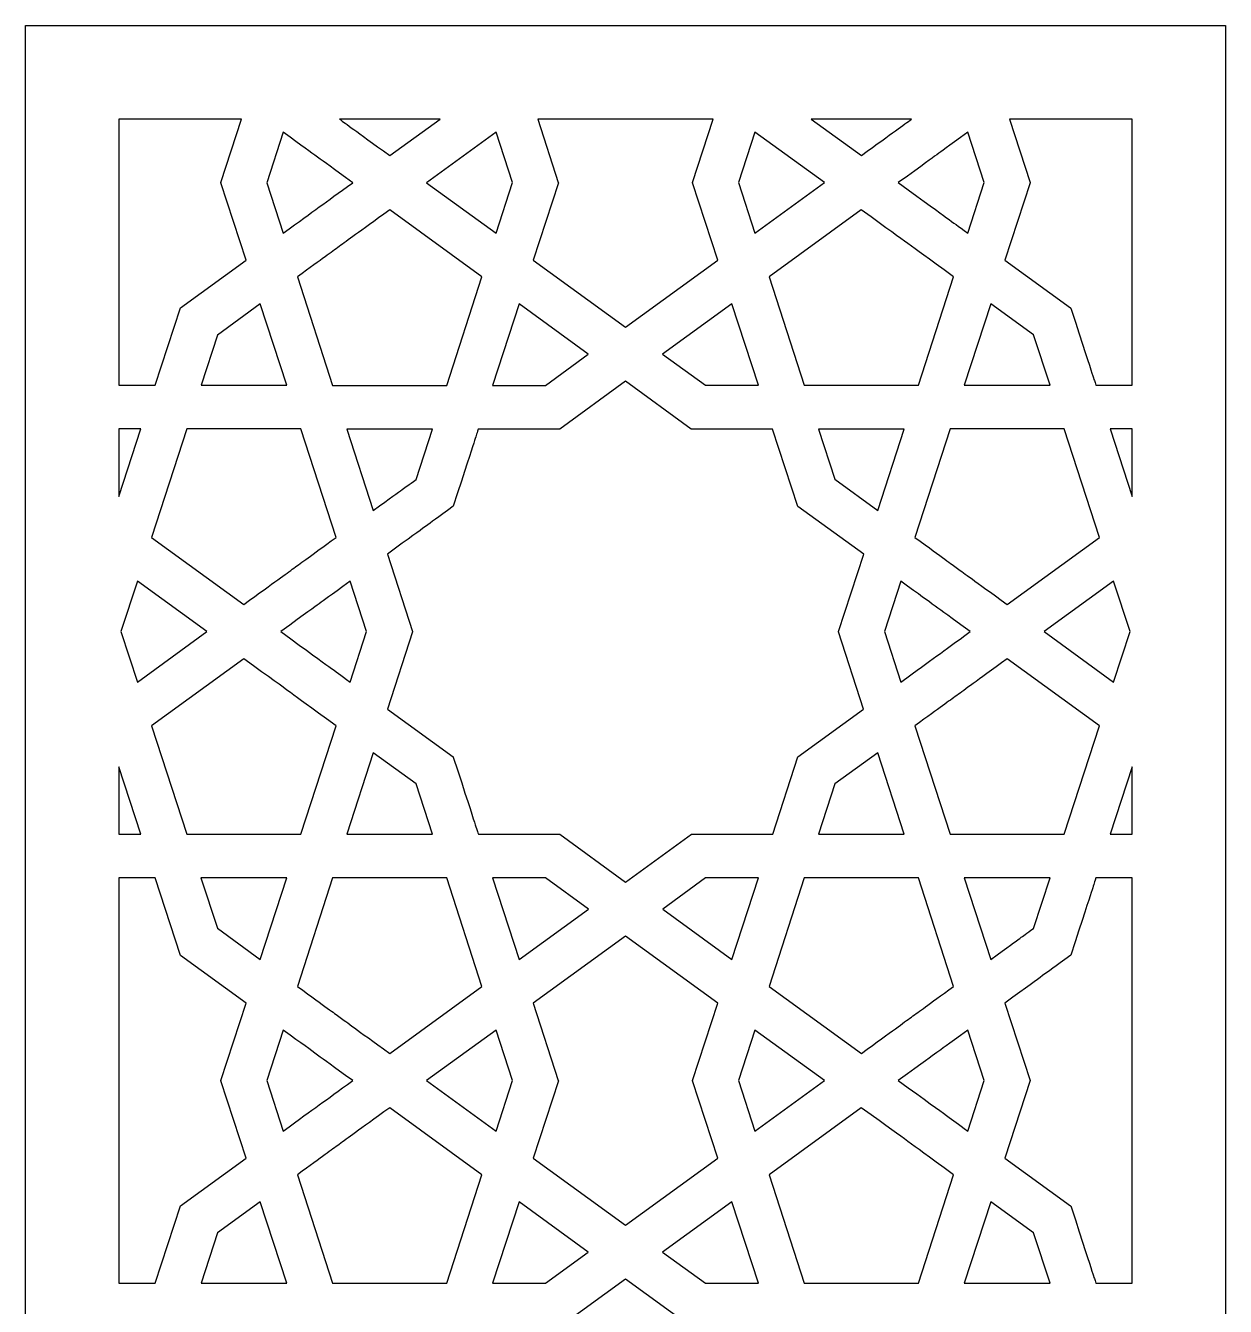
# Model space of a CAD drawing. Header units: millimetres. Extents: x -31 to 31, y -125 to 125.
# Drawn here: x -31.2 to 31.3, y 58.4 to 125.1 of the extents above; entities that cross this region are included whole.
import ezdxf

# ---------------------------------------------------------------- set-up
doc = ezdxf.new("R2010")
doc.units = ezdxf.units.MM
doc.header["$MEASUREMENT"] = 0
doc.layers.add('layer 1', color=7, linetype='Continuous')

msp = doc.modelspace()

# ---------------------------------------------------------------- linework, layer by layer
at = {"layer": 'layer 1', "color": 250}
for points, knots in [([(-31.2209, -124.8834), (-31.2209, -124.8834), (31.279, -124.8834), (31.279, -124.8834), (31.279, -124.8834), (31.279, -124.8834), (31.279, 125.1165), (31.279, 125.1165), (31.279, 125.1165), (31.279, 125.1165), (-31.2209, 125.1165), (-31.2209, 125.1165), (-31.2209, 125.1165), (-31.2209, 125.1165), (-31.2209, -124.8834), (-31.2209, -124.8834)], [0, 0, 0, 0, 0.2, 0.2, 0.2, 0.2, 0.4, 0.4, 0.4, 0.4, 0.6, 0.6, 0.6, 0.6, 1, 1, 1, 1]), ([(-26.3572, 120.2528), (-26.3572, 120.2528), (-19.9668, 120.2528), (-19.9668, 120.2528), (-19.9668, 120.2528), (-19.9668, 120.2528), (-21.0431, 116.9426), (-21.0431, 116.9426), (-21.0431, 116.9426), (-21.0431, 116.9426), (-21.0421, 116.9395), (-21.0421, 116.9395), (-21.0421, 116.9395), (-21.0421, 116.9395), (-21.0431, 116.9363), (-21.0431, 116.9363), (-21.0431, 116.9363), (-21.0431, 116.9363), (-21.0421, 116.9331), (-21.0421, 116.9331), (-21.0421, 116.9331), (-21.0421, 116.9331), (-21.0431, 116.9299), (-21.0431, 116.9299), (-21.0431, 116.9299), (-21.0431, 116.9299), (-19.7348, 112.9016), (-19.7348, 112.9016), (-19.7348, 112.9016), (-19.7348, 112.9016), (-23.1599, 110.4124), (-23.1599, 110.4124), (-23.1599, 110.4124), (-23.1599, 110.4124), (-24.4729, 106.3872), (-24.4729, 106.3872), (-24.4729, 106.3872), (-24.7161, 106.3872), (-25.5134, 106.3872), (-26.3572, 106.3872), (-26.3572, 106.3872), (-26.3572, 106.3872), (-26.3572, 120.2528), (-26.3572, 120.2528)], [0, 0, 0, 0, 0.0833333, 0.0833333, 0.0833333, 0.0833333, 0.1666667, 0.1666667, 0.1666667, 0.1666667, 0.25, 0.25, 0.25, 0.25, 0.3333333, 0.3333333, 0.3333333, 0.3333333, 0.4166667, 0.4166667, 0.4166667, 0.4166667, 0.5, 0.5, 0.5, 0.5, 0.5833333, 0.5833333, 0.5833333, 0.5833333, 0.6666667, 0.6666667, 0.6666667, 0.6666667, 0.75, 0.75, 0.75, 0.75, 0.8333333, 0.8333333, 0.8333333, 0.8333333, 1, 1, 1, 1]), ([(-9.6329, 120.2528), (-9.6329, 120.2528), (-12.2538, 118.3481), (-12.2538, 118.3481), (-12.2538, 118.3481), (-14.1125, 119.6975), (-14.5045, 119.9818), (-14.8775, 120.2528), (-14.8775, 120.2528), (-14.8775, 120.2528), (-9.6329, 120.2528), (-9.6329, 120.2528)], [0, 0, 0, 0, 0.25, 0.25, 0.25, 0.25, 0.5, 0.5, 0.5, 0.5, 1, 1, 1, 1]), ([(4.603, 120.2528), (4.603, 120.2528), (3.5275, 116.9441), (3.5275, 116.9441), (3.5275, 116.9441), (3.5275, 116.9441), (3.5285, 116.9412), (3.5285, 116.9412), (3.5285, 116.9412), (3.5285, 116.9412), (3.5273, 116.9377), (3.5273, 116.9377), (3.5273, 116.9377), (3.5273, 116.9377), (3.5285, 116.9345), (3.5285, 116.9345), (3.5285, 116.9345), (3.5285, 116.9345), (3.5275, 116.9317), (3.5275, 116.9317), (3.5275, 116.9317), (3.5275, 116.9317), (4.8359, 112.904), (4.8359, 112.904), (4.8359, 112.904), (4.8359, 112.904), (0.027, 109.4091), (0.027, 109.4091), (0.027, 109.4091), (0.027, 109.4091), (-4.7782, 112.9012), (-4.7782, 112.9012), (-4.7782, 112.9012), (-4.7782, 112.9012), (-3.4687, 116.9299), (-3.4687, 116.9299), (-3.4687, 116.9299), (-3.4687, 116.9299), (-3.4714, 116.9384), (-3.4714, 116.9384), (-3.4714, 116.9384), (-3.4714, 116.9384), (-3.4703, 116.9416), (-3.4703, 116.9416), (-3.4703, 116.9416), (-3.4703, 116.9416), (-4.5445, 120.2528), (-4.5445, 120.2528), (-4.5445, 120.2528), (-4.5445, 120.2528), (4.603, 120.2528), (4.603, 120.2528)], [0, 0, 0, 0, 0.0714286, 0.0714286, 0.0714286, 0.0714286, 0.1428571, 0.1428571, 0.1428571, 0.1428571, 0.2142857, 0.2142857, 0.2142857, 0.2142857, 0.2857143, 0.2857143, 0.2857143, 0.2857143, 0.3571429, 0.3571429, 0.3571429, 0.3571429, 0.4285714, 0.4285714, 0.4285714, 0.4285714, 0.5, 0.5, 0.5, 0.5, 0.5714286, 0.5714286, 0.5714286, 0.5714286, 0.6428571, 0.6428571, 0.6428571, 0.6428571, 0.7142857, 0.7142857, 0.7142857, 0.7142857, 0.7857143, 0.7857143, 0.7857143, 0.7857143, 0.8571429, 0.8571429, 0.8571429, 0.8571429, 1, 1, 1, 1]), ([(14.9345, 120.2528), (14.4999, 119.937), (14.0046, 119.5775), (12.3144, 118.3502), (12.3144, 118.3502), (12.3144, 118.3502), (9.6964, 120.2528), (9.6964, 120.2528), (9.6964, 120.2528), (9.6964, 120.2528), (14.9345, 120.2528), (14.9345, 120.2528)], [0, 0, 0, 0, 0.25, 0.25, 0.25, 0.25, 0.5, 0.5, 0.5, 0.5, 1, 1, 1, 1]), ([(26.4153, 120.2528), (26.4153, 120.2528), (26.4153, 106.3851), (26.4153, 106.3851), (26.4153, 106.3851), (25.5721, 106.3851), (24.7759, 106.3851), (24.5332, 106.3851), (24.5332, 106.3851), (24.3783, 106.8585), (24.5787, 106.2425), (23.2262, 110.4067), (23.2262, 110.4067), (23.2262, 110.4067), (23.2177, 110.4131), (23.2177, 110.4131), (23.2177, 110.4131), (23.2177, 110.4131), (23.217, 110.4148), (23.217, 110.4148), (23.217, 110.4148), (23.217, 110.4148), (19.7926, 112.9033), (19.7926, 112.9033), (19.7926, 112.9033), (19.7926, 112.9033), (21.1035, 116.9321), (21.1035, 116.9321), (21.1035, 116.9321), (21.1035, 116.9321), (21.1017, 116.9384), (21.1017, 116.9384), (21.1017, 116.9384), (21.1017, 116.9384), (21.1035, 116.9444), (21.1035, 116.9444), (21.1035, 116.9444), (21.1035, 116.9444), (20.0279, 120.2528), (20.0279, 120.2528), (20.0279, 120.2528), (20.0279, 120.2528), (26.4153, 120.2528), (26.4153, 120.2528)], [0, 0, 0, 0, 0.0833333, 0.0833333, 0.0833333, 0.0833333, 0.1666667, 0.1666667, 0.1666667, 0.1666667, 0.25, 0.25, 0.25, 0.25, 0.3333333, 0.3333333, 0.3333333, 0.3333333, 0.4166667, 0.4166667, 0.4166667, 0.4166667, 0.5, 0.5, 0.5, 0.5, 0.5833333, 0.5833333, 0.5833333, 0.5833333, 0.6666667, 0.6666667, 0.6666667, 0.6666667, 0.75, 0.75, 0.75, 0.75, 0.8333333, 0.8333333, 0.8333333, 0.8333333, 1, 1, 1, 1]), ([(-17.8008, 114.3074), (-17.8008, 114.3074), (-18.6545, 116.9359), (-18.6545, 116.9359), (-18.6545, 116.9359), (-18.6545, 116.9359), (-17.7998, 119.5645), (-17.7998, 119.5645), (-17.7998, 119.5645), (-15.7314, 118.0617), (-16.3185, 118.4878), (-14.1813, 116.9363), (-14.1813, 116.9363), (-15.7375, 115.8067), (-16.0634, 115.5703), (-17.8008, 114.3074)], [0, 0, 0, 0, 0.2, 0.2, 0.2, 0.2, 0.4, 0.4, 0.4, 0.4, 0.6, 0.6, 0.6, 0.6, 1, 1, 1, 1]), ([(-5.8578, 116.9381), (-5.8578, 116.9381), (-6.7123, 114.307), (-6.7123, 114.307), (-6.7123, 114.307), (-6.7123, 114.307), (-10.3288, 116.9352), (-10.3288, 116.9352), (-10.3288, 116.9352), (-10.3288, 116.9352), (-6.7108, 119.5645), (-6.7108, 119.5645), (-6.7108, 119.5645), (-6.7108, 119.5645), (-5.8578, 116.9381), (-5.8578, 116.9381)], [0, 0, 0, 0, 0.2, 0.2, 0.2, 0.2, 0.4, 0.4, 0.4, 0.4, 0.6, 0.6, 0.6, 0.6, 1, 1, 1, 1]), ([(6.7694, 114.3095), (6.7694, 114.3095), (5.9161, 116.9377), (5.9161, 116.9377), (5.9161, 116.9377), (5.9161, 116.9377), (6.7708, 119.567), (6.7708, 119.567), (6.7708, 119.567), (6.7708, 119.567), (10.3875, 116.9388), (10.3875, 116.9388), (10.3875, 116.9388), (10.3875, 116.9388), (6.7694, 114.3095), (6.7694, 114.3095)], [0, 0, 0, 0, 0.2, 0.2, 0.2, 0.2, 0.4, 0.4, 0.4, 0.4, 0.6, 0.6, 0.6, 0.6, 1, 1, 1, 1]), ([(18.7148, 116.9388), (18.7148, 116.9388), (17.859, 114.3088), (17.859, 114.3088), (17.859, 114.3088), (16.771, 115.0994), (17.2007, 114.7882), (14.2402, 116.9377), (14.2402, 116.9377), (17.0081, 118.9471), (15.6065, 117.9294), (17.8601, 119.567), (17.8601, 119.567), (17.8601, 119.567), (18.7148, 116.9388), (18.7148, 116.9388)], [0, 0, 0, 0, 0.2, 0.2, 0.2, 0.2, 0.4, 0.4, 0.4, 0.4, 0.6, 0.6, 0.6, 0.6, 1, 1, 1, 1]), ([(-7.4497, 112.0309), (-7.4497, 112.0309), (-9.284, 106.3826), (-9.284, 106.3826), (-9.284, 106.3826), (-9.284, 106.3826), (-15.2294, 106.3826), (-15.2294, 106.3826), (-15.2294, 106.3826), (-15.2294, 106.3826), (-17.0638, 112.0309), (-17.0638, 112.0309), (-17.0638, 112.0309), (-14.3101, 114.0315), (-15.6037, 113.0928), (-12.2553, 115.5234), (-12.2553, 115.5234), (-12.2553, 115.5234), (-7.4497, 112.0309), (-7.4497, 112.0309)], [0, 0, 0, 0, 0.1666667, 0.1666667, 0.1666667, 0.1666667, 0.3333333, 0.3333333, 0.3333333, 0.3333333, 0.5, 0.5, 0.5, 0.5, 0.6666667, 0.6666667, 0.6666667, 0.6666667, 1, 1, 1, 1]), ([(17.121, 112.033), (17.121, 112.033), (15.2866, 106.3851), (15.2866, 106.3851), (15.2866, 106.3851), (15.2866, 106.3851), (9.3412, 106.3851), (9.3412, 106.3851), (9.3412, 106.3851), (9.3412, 106.3851), (7.5067, 112.033), (7.5067, 112.033), (7.5067, 112.033), (7.5067, 112.033), (12.3126, 115.5259), (12.3126, 115.5259), (12.3126, 115.5259), (15.2432, 113.3983), (14.2497, 114.1197), (17.121, 112.033)], [0, 0, 0, 0, 0.1666667, 0.1666667, 0.1666667, 0.1666667, 0.3333333, 0.3333333, 0.3333333, 0.3333333, 0.5, 0.5, 0.5, 0.5, 0.6666667, 0.6666667, 0.6666667, 0.6666667, 1, 1, 1, 1]), ([(-17.6193, 106.3872), (-17.6193, 106.3872), (-22.0835, 106.3872), (-22.0835, 106.3872), (-22.0835, 106.3872), (-22.0835, 106.3872), (-21.2304, 109.0027), (-21.2304, 109.0027), (-21.2304, 109.0027), (-21.2304, 109.0027), (-18.996, 110.6265), (-18.996, 110.6265), (-18.996, 110.6265), (-18.996, 110.6265), (-17.6193, 106.3872), (-17.6193, 106.3872)], [0, 0, 0, 0, 0.2, 0.2, 0.2, 0.2, 0.4, 0.4, 0.4, 0.4, 0.6, 0.6, 0.6, 0.6, 1, 1, 1, 1]), ([(-4.1376, 106.3826), (-4.1376, 106.3826), (-6.8956, 106.3826), (-6.8956, 106.3826), (-6.8956, 106.3826), (-6.8956, 106.3826), (-5.5173, 110.6265), (-5.5173, 110.6265), (-5.5173, 110.6265), (-5.5173, 110.6265), (-1.9076, 108.0033), (-1.9076, 108.0033), (-1.9076, 108.0033), (-1.9076, 108.0033), (-4.1376, 106.3826), (-4.1376, 106.3826)], [0, 0, 0, 0, 0.2, 0.2, 0.2, 0.2, 0.4, 0.4, 0.4, 0.4, 0.6, 0.6, 0.6, 0.6, 1, 1, 1, 1]), ([(6.9529, 106.3851), (6.6019, 106.3851), (4.5399, 106.3851), (4.1949, 106.3851), (4.1949, 106.3851), (4.1949, 106.3851), (1.9649, 108.0054), (1.9649, 108.0054), (1.9649, 108.0054), (1.9649, 108.0054), (5.5746, 110.629), (5.5746, 110.629), (5.5746, 110.629), (5.5746, 110.629), (6.9529, 106.3851), (6.9529, 106.3851)], [0, 0, 0, 0, 0.2, 0.2, 0.2, 0.2, 0.4, 0.4, 0.4, 0.4, 0.6, 0.6, 0.6, 0.6, 1, 1, 1, 1]), ([(17.6752, 106.3851), (17.6752, 106.3851), (19.0535, 110.63), (19.0535, 110.63), (19.0535, 110.63), (19.0535, 110.63), (21.2884, 109.0087), (21.2884, 109.0087), (21.2884, 109.0087), (21.2884, 109.0087), (22.1453, 106.3851), (22.1453, 106.3851), (22.1453, 106.3851), (22.1453, 106.3851), (17.6752, 106.3851), (17.6752, 106.3851)], [0, 0, 0, 0, 0.2, 0.2, 0.2, 0.2, 0.4, 0.4, 0.4, 0.4, 0.6, 0.6, 0.6, 0.6, 1, 1, 1, 1]), ([(3.4571, 104.1089), (3.9875, 104.1089), (7.1642, 104.1089), (7.6948, 104.1089), (7.6948, 104.1089), (7.6948, 104.1089), (9.011, 100.0788), (9.011, 100.0788), (9.011, 100.0788), (9.011, 100.0788), (12.4358, 97.5903), (12.4358, 97.5903), (12.4358, 97.5903), (12.4358, 97.5903), (11.1259, 93.5626), (11.1259, 93.5626), (11.1259, 93.5626), (11.1259, 93.5626), (11.1269, 93.5595), (11.1269, 93.5595), (11.1269, 93.5595), (11.1269, 93.5595), (11.1259, 93.5563), (11.1259, 93.5563), (11.1259, 93.5563), (11.1259, 93.5563), (11.1269, 93.5531), (11.1269, 93.5531), (11.1269, 93.5531), (11.1269, 93.5531), (11.1259, 93.5499), (11.1259, 93.5499), (11.1259, 93.5499), (11.1259, 93.5499), (12.4343, 89.5212), (12.4343, 89.5212), (12.4343, 89.5212), (12.4343, 89.5212), (9.0092, 87.0324), (9.0092, 87.0324), (9.0092, 87.0324), (9.0092, 87.0324), (7.6962, 83.0072), (7.6962, 83.0072), (7.6962, 83.0072), (7.1645, 83.0072), (3.9859, 83.0072), (3.4586, 83.0072), (3.4586, 83.0072), (3.4586, 83.0072), (0.0285, 80.5141), (0.0285, 80.5141), (0.0285, 80.5141), (0.0285, 80.5141), (-3.3983, 83.0047), (-3.3983, 83.0047), (-3.3983, 83.0047), (-3.9287, 83.0047), (-7.1053, 83.0047), (-7.636, 83.0047), (-7.636, 83.0047), (-7.7891, 83.4736), (-7.589, 82.8583), (-8.9431, 87.0267), (-8.9431, 87.0267), (-8.9431, 87.0267), (-8.9516, 87.0331), (-8.9516, 87.0331), (-8.9516, 87.0331), (-8.9516, 87.0331), (-8.9522, 87.0348), (-8.9522, 87.0348), (-8.9522, 87.0348), (-8.9522, 87.0348), (-12.3766, 89.5233), (-12.3766, 89.5233), (-12.3766, 89.5233), (-12.3766, 89.5233), (-11.0655, 93.5521), (-11.0655, 93.5521), (-11.0655, 93.5521), (-11.0655, 93.5521), (-11.0675, 93.5584), (-11.0675, 93.5584), (-11.0675, 93.5584), (-11.0675, 93.5584), (-11.0655, 93.5644), (-11.0655, 93.5644), (-11.0655, 93.5644), (-11.0655, 93.5644), (-12.3752, 97.5924), (-12.3752, 97.5924), (-12.3752, 97.5924), (-9.9285, 99.3704), (-10.6809, 98.8247), (-8.9446, 100.0827), (-8.9446, 100.0827), (-7.6283, 104.1368), (-7.8534, 103.444), (-7.6374, 104.1065), (-7.6374, 104.1065), (-7.1057, 104.1065), (-3.9273, 104.1065), (-3.3999, 104.1065), (-3.3999, 104.1065), (-3.3999, 104.1065), (0.03, 106.5996), (0.03, 106.5996), (0.03, 106.5996), (0.03, 106.5996), (3.4571, 104.1089), (3.4571, 104.1089)], [0, 0, 0, 0, 0.0344828, 0.0344828, 0.0344828, 0.0344828, 0.0689655, 0.0689655, 0.0689655, 0.0689655, 0.1034483, 0.1034483, 0.1034483, 0.1034483, 0.137931, 0.137931, 0.137931, 0.137931, 0.1724138, 0.1724138, 0.1724138, 0.1724138, 0.2068966, 0.2068966, 0.2068966, 0.2068966, 0.2413793, 0.2413793, 0.2413793, 0.2413793, 0.2758621, 0.2758621, 0.2758621, 0.2758621, 0.3103448, 0.3103448, 0.3103448, 0.3103448, 0.3448276, 0.3448276, 0.3448276, 0.3448276, 0.3793103, 0.3793103, 0.3793103, 0.3793103, 0.4137931, 0.4137931, 0.4137931, 0.4137931, 0.4482759, 0.4482759, 0.4482759, 0.4482759, 0.4827586, 0.4827586, 0.4827586, 0.4827586, 0.5172414, 0.5172414, 0.5172414, 0.5172414, 0.5517241, 0.5517241, 0.5517241, 0.5517241, 0.5862069, 0.5862069, 0.5862069, 0.5862069, 0.6206897, 0.6206897, 0.6206897, 0.6206897, 0.6551724, 0.6551724, 0.6551724, 0.6551724, 0.6896552, 0.6896552, 0.6896552, 0.6896552, 0.7241379, 0.7241379, 0.7241379, 0.7241379, 0.7586207, 0.7586207, 0.7586207, 0.7586207, 0.7931034, 0.7931034, 0.7931034, 0.7931034, 0.8275862, 0.8275862, 0.8275862, 0.8275862, 0.862069, 0.862069, 0.862069, 0.862069, 0.8965517, 0.8965517, 0.8965517, 0.8965517, 0.9310345, 0.9310345, 0.9310345, 0.9310345, 1, 1, 1, 1]), ([(-26.3572, 104.1111), (-25.841, 104.1111), (-25.3671, 104.1111), (-25.2148, 104.1111), (-25.2148, 104.1111), (-25.2148, 104.1111), (-26.3572, 100.5935), (-26.3572, 100.5935), (-26.3572, 100.5935), (-26.3572, 100.5935), (-26.3572, 104.1111), (-26.3572, 104.1111)], [0, 0, 0, 0, 0.25, 0.25, 0.25, 0.25, 0.5, 0.5, 0.5, 0.5, 1, 1, 1, 1]), ([(-16.8811, 104.1111), (-16.8811, 104.1111), (-15.0466, 98.4627), (-15.0466, 98.4627), (-15.0466, 98.4627), (-17.8513, 96.4251), (-16.5009, 97.4051), (-19.8549, 94.9702), (-19.8549, 94.9702), (-19.8549, 94.9702), (-24.6607, 98.4631), (-24.6607, 98.4631), (-24.6607, 98.4631), (-24.6607, 98.4631), (-22.8264, 104.1111), (-22.8264, 104.1111), (-22.8264, 104.1111), (-22.8264, 104.1111), (-16.8811, 104.1111), (-16.8811, 104.1111)], [0, 0, 0, 0, 0.1666667, 0.1666667, 0.1666667, 0.1666667, 0.3333333, 0.3333333, 0.3333333, 0.3333333, 0.5, 0.5, 0.5, 0.5, 0.6666667, 0.6666667, 0.6666667, 0.6666667, 1, 1, 1, 1]), ([(-14.4909, 104.1065), (-14.4909, 104.1065), (-10.0247, 104.1065), (-10.0247, 104.1065), (-10.0247, 104.1065), (-10.0247, 104.1065), (-10.88, 101.485), (-10.88, 101.485), (-10.88, 101.485), (-11.7172, 100.8764), (-11.2369, 101.2246), (-13.1136, 99.865), (-13.1136, 99.865), (-13.1136, 99.865), (-14.4909, 104.1065), (-14.4909, 104.1065)], [0, 0, 0, 0, 0.2, 0.2, 0.2, 0.2, 0.4, 0.4, 0.4, 0.4, 0.6, 0.6, 0.6, 0.6, 1, 1, 1, 1]), ([(13.1745, 99.865), (13.1745, 99.865), (10.9403, 101.4889), (10.9403, 101.4889), (10.9403, 101.4889), (10.9403, 101.4889), (10.0845, 104.1089), (10.0845, 104.1089), (10.0845, 104.1089), (10.0845, 104.1089), (14.5528, 104.1089), (14.5528, 104.1089), (14.5528, 104.1089), (14.5528, 104.1089), (13.1745, 99.865), (13.1745, 99.865)], [0, 0, 0, 0, 0.2, 0.2, 0.2, 0.2, 0.4, 0.4, 0.4, 0.4, 0.6, 0.6, 0.6, 0.6, 1, 1, 1, 1]), ([(19.9153, 94.9678), (16.3163, 97.5808), (18.2157, 96.2014), (15.107, 98.4606), (15.107, 98.4606), (15.107, 98.4606), (16.9414, 104.1093), (16.9414, 104.1093), (16.9414, 104.1093), (16.9414, 104.1093), (22.8868, 104.1093), (22.8868, 104.1093), (22.8868, 104.1093), (22.8868, 104.1093), (24.7209, 98.4606), (24.7209, 98.4606), (24.7209, 98.4606), (24.7209, 98.4606), (19.9153, 94.9678), (19.9153, 94.9678)], [0, 0, 0, 0, 0.1666667, 0.1666667, 0.1666667, 0.1666667, 0.3333333, 0.3333333, 0.3333333, 0.3333333, 0.5, 0.5, 0.5, 0.5, 0.6666667, 0.6666667, 0.6666667, 0.6666667, 1, 1, 1, 1]), ([(26.4153, 100.5981), (26.4153, 100.5981), (25.2751, 104.1093), (25.2751, 104.1093), (25.2751, 104.1093), (25.2751, 104.1093), (26.4153, 104.1093), (26.4153, 104.1093), (26.4153, 104.1093), (26.4153, 104.1093), (26.4153, 100.5981), (26.4153, 100.5981)], [0, 0, 0, 0, 0.25, 0.25, 0.25, 0.25, 0.5, 0.5, 0.5, 0.5, 1, 1, 1, 1]), ([(-21.7816, 93.5584), (-21.7816, 93.5584), (-25.3995, 90.9295), (-25.3995, 90.9295), (-25.3995, 90.9295), (-25.3995, 90.9295), (-26.253, 93.5574), (-26.253, 93.5574), (-26.253, 93.5574), (-26.253, 93.5574), (-25.3982, 96.187), (-25.3982, 96.187), (-25.3982, 96.187), (-25.3982, 96.187), (-21.7816, 93.5584), (-21.7816, 93.5584)], [0, 0, 0, 0, 0.2, 0.2, 0.2, 0.2, 0.4, 0.4, 0.4, 0.4, 0.6, 0.6, 0.6, 0.6, 1, 1, 1, 1]), ([(-14.309, 96.187), (-14.309, 96.187), (-13.4544, 93.5588), (-13.4544, 93.5588), (-13.4544, 93.5588), (-13.4544, 93.5588), (-14.3101, 90.9288), (-14.3101, 90.9288), (-14.3101, 90.9288), (-15.3982, 91.7194), (-14.9683, 91.4082), (-17.9289, 93.5574), (-17.9289, 93.5574), (-15.1611, 95.5671), (-16.5627, 94.549), (-14.309, 96.187)], [0, 0, 0, 0, 0.2, 0.2, 0.2, 0.2, 0.4, 0.4, 0.4, 0.4, 0.6, 0.6, 0.6, 0.6, 1, 1, 1, 1]), ([(17.9878, 93.5563), (16.4317, 92.4267), (16.1057, 92.1903), (14.3683, 90.927), (14.3683, 90.927), (14.3683, 90.927), (13.5145, 93.5559), (13.5145, 93.5559), (13.5145, 93.5559), (13.5145, 93.5559), (14.3693, 96.1845), (14.3693, 96.1845), (14.3693, 96.1845), (16.4377, 94.6813), (15.8506, 95.1078), (17.9878, 93.5563)], [0, 0, 0, 0, 0.2, 0.2, 0.2, 0.2, 0.4, 0.4, 0.4, 0.4, 0.6, 0.6, 0.6, 0.6, 1, 1, 1, 1]), ([(21.8405, 93.5552), (21.8405, 93.5552), (25.4582, 96.1845), (25.4582, 96.1845), (25.4582, 96.1845), (25.4582, 96.1845), (26.3112, 93.5581), (26.3112, 93.5581), (26.3112, 93.5581), (26.3112, 93.5581), (25.4568, 90.927), (25.4568, 90.927), (25.4568, 90.927), (25.4568, 90.927), (21.8405, 93.5552), (21.8405, 93.5552)], [0, 0, 0, 0, 0.2, 0.2, 0.2, 0.2, 0.4, 0.4, 0.4, 0.4, 0.6, 0.6, 0.6, 0.6, 1, 1, 1, 1]), ([(-19.8564, 92.1455), (-16.9259, 90.0183), (-17.9193, 90.7397), (-15.0482, 88.653), (-15.0482, 88.653), (-15.0482, 88.653), (-16.8826, 83.0047), (-16.8826, 83.0047), (-16.8826, 83.0047), (-16.8826, 83.0047), (-22.8278, 83.0047), (-22.8278, 83.0047), (-22.8278, 83.0047), (-22.8278, 83.0047), (-24.6622, 88.653), (-24.6622, 88.653), (-24.6622, 88.653), (-24.6622, 88.653), (-19.8564, 92.1455), (-19.8564, 92.1455)], [0, 0, 0, 0, 0.1666667, 0.1666667, 0.1666667, 0.1666667, 0.3333333, 0.3333333, 0.3333333, 0.3333333, 0.5, 0.5, 0.5, 0.5, 0.6666667, 0.6666667, 0.6666667, 0.6666667, 1, 1, 1, 1]), ([(16.9397, 83.0022), (16.9397, 83.0022), (15.1052, 88.6509), (15.1052, 88.6509), (15.1052, 88.6509), (17.859, 90.6515), (16.5654, 89.7128), (19.9139, 92.1434), (19.9139, 92.1434), (19.9139, 92.1434), (24.7195, 88.6506), (24.7195, 88.6506), (24.7195, 88.6506), (24.7195, 88.6506), (22.885, 83.0022), (22.885, 83.0022), (22.885, 83.0022), (22.885, 83.0022), (16.9397, 83.0022), (16.9397, 83.0022)], [0, 0, 0, 0, 0.1666667, 0.1666667, 0.1666667, 0.1666667, 0.3333333, 0.3333333, 0.3333333, 0.3333333, 0.5, 0.5, 0.5, 0.5, 0.6666667, 0.6666667, 0.6666667, 0.6666667, 1, 1, 1, 1]), ([(-13.1155, 87.25), (-13.1155, 87.25), (-10.8807, 85.6287), (-10.8807, 85.6287), (-10.8807, 85.6287), (-10.8807, 85.6287), (-10.0239, 83.0047), (-10.0239, 83.0047), (-10.0239, 83.0047), (-10.0239, 83.0047), (-14.4941, 83.0047), (-14.4941, 83.0047), (-14.4941, 83.0047), (-14.4941, 83.0047), (-13.1155, 87.25), (-13.1155, 87.25)], [0, 0, 0, 0, 0.2, 0.2, 0.2, 0.2, 0.4, 0.4, 0.4, 0.4, 0.6, 0.6, 0.6, 0.6, 1, 1, 1, 1]), ([(14.55, 83.0072), (14.55, 83.0072), (10.0855, 83.0072), (10.0855, 83.0072), (10.0855, 83.0072), (10.0855, 83.0072), (10.9389, 85.6227), (10.9389, 85.6227), (10.9389, 85.6227), (10.9389, 85.6227), (13.1731, 87.2465), (13.1731, 87.2465), (13.1731, 87.2465), (13.1731, 87.2465), (14.55, 83.0072), (14.55, 83.0072)], [0, 0, 0, 0, 0.2, 0.2, 0.2, 0.2, 0.4, 0.4, 0.4, 0.4, 0.6, 0.6, 0.6, 0.6, 1, 1, 1, 1]), ([(-26.3572, 86.5177), (-26.3572, 86.5177), (-25.2165, 83.0047), (-25.2165, 83.0047), (-25.2165, 83.0047), (-25.3683, 83.0047), (-25.8416, 83.0047), (-26.3572, 83.0047), (-26.3572, 83.0047), (-26.3572, 83.0047), (-26.3572, 86.5177), (-26.3572, 86.5177)], [0, 0, 0, 0, 0.25, 0.25, 0.25, 0.25, 0.5, 0.5, 0.5, 0.5, 1, 1, 1, 1]), ([(26.4153, 83.0022), (26.4153, 83.0022), (25.2737, 83.0022), (25.2737, 83.0022), (25.2737, 83.0022), (25.2737, 83.0022), (26.4153, 86.5184), (26.4153, 86.5184), (26.4153, 86.5184), (26.4153, 86.5184), (26.4153, 83.0022), (26.4153, 83.0022)], [0, 0, 0, 0, 0.25, 0.25, 0.25, 0.25, 0.5, 0.5, 0.5, 0.5, 1, 1, 1, 1]), ([(-26.3572, 80.7289), (-25.5136, 80.7289), (-24.7171, 80.7289), (-24.4743, 80.7289), (-24.4743, 80.7289), (-24.4743, 80.7289), (-23.1581, 76.6988), (-23.1581, 76.6988), (-23.1581, 76.6988), (-23.1581, 76.6988), (-19.7335, 74.21), (-19.7335, 74.21), (-19.7335, 74.21), (-19.7335, 74.21), (-21.0431, 70.1823), (-21.0431, 70.1823), (-21.0431, 70.1823), (-21.0431, 70.1823), (-21.0421, 70.1795), (-21.0421, 70.1795), (-21.0421, 70.1795), (-21.0421, 70.1795), (-21.0431, 70.1763), (-21.0431, 70.1763), (-21.0431, 70.1763), (-21.0431, 70.1763), (-21.0421, 70.1731), (-21.0421, 70.1731), (-21.0421, 70.1731), (-21.0421, 70.1731), (-21.0431, 70.17), (-21.0431, 70.17), (-21.0431, 70.17), (-21.0431, 70.17), (-19.7348, 66.1412), (-19.7348, 66.1412), (-19.7348, 66.1412), (-19.7348, 66.1412), (-23.1599, 63.652), (-23.1599, 63.652), (-23.1599, 63.652), (-23.1599, 63.652), (-24.4729, 59.6272), (-24.4729, 59.6272), (-24.4729, 59.6272), (-24.7161, 59.6272), (-25.5134, 59.6272), (-26.3572, 59.6272), (-26.3572, 59.6272), (-26.3572, 59.6272), (-26.3572, 80.7289), (-26.3572, 80.7289)], [0, 0, 0, 0, 0.0714286, 0.0714286, 0.0714286, 0.0714286, 0.1428571, 0.1428571, 0.1428571, 0.1428571, 0.2142857, 0.2142857, 0.2142857, 0.2142857, 0.2857143, 0.2857143, 0.2857143, 0.2857143, 0.3571429, 0.3571429, 0.3571429, 0.3571429, 0.4285714, 0.4285714, 0.4285714, 0.4285714, 0.5, 0.5, 0.5, 0.5, 0.5714286, 0.5714286, 0.5714286, 0.5714286, 0.6428571, 0.6428571, 0.6428571, 0.6428571, 0.7142857, 0.7142857, 0.7142857, 0.7142857, 0.7857143, 0.7857143, 0.7857143, 0.7857143, 0.8571429, 0.8571429, 0.8571429, 0.8571429, 1, 1, 1, 1]), ([(-17.6163, 80.7289), (-17.6163, 80.7289), (-18.9945, 76.485), (-18.9945, 76.485), (-18.9945, 76.485), (-18.9945, 76.485), (-21.229, 78.1089), (-21.229, 78.1089), (-21.229, 78.1089), (-21.229, 78.1089), (-22.0845, 80.7289), (-22.0845, 80.7289), (-22.0845, 80.7289), (-22.0845, 80.7289), (-17.6163, 80.7289), (-17.6163, 80.7289)], [0, 0, 0, 0, 0.2, 0.2, 0.2, 0.2, 0.4, 0.4, 0.4, 0.4, 0.6, 0.6, 0.6, 0.6, 1, 1, 1, 1]), ([(-9.2825, 80.7289), (-9.2825, 80.7289), (-7.4482, 75.0806), (-7.4482, 75.0806), (-7.4482, 75.0806), (-7.4482, 75.0806), (-12.2538, 71.5878), (-12.2538, 71.5878), (-12.2538, 71.5878), (-15.8527, 74.2008), (-13.9533, 72.8214), (-17.0622, 75.0806), (-17.0622, 75.0806), (-17.0622, 75.0806), (-15.2277, 80.7289), (-15.2277, 80.7289), (-15.2277, 80.7289), (-15.2277, 80.7289), (-9.2825, 80.7289), (-9.2825, 80.7289)], [0, 0, 0, 0, 0.1666667, 0.1666667, 0.1666667, 0.1666667, 0.3333333, 0.3333333, 0.3333333, 0.3333333, 0.5, 0.5, 0.5, 0.5, 0.6666667, 0.6666667, 0.6666667, 0.6666667, 1, 1, 1, 1]), ([(-5.5156, 76.485), (-5.5156, 76.485), (-6.8939, 80.7289), (-6.8939, 80.7289), (-6.8939, 80.7289), (-6.8939, 80.7289), (-4.1361, 80.7289), (-4.1361, 80.7289), (-4.1361, 80.7289), (-4.1361, 80.7289), (-1.906, 79.1083), (-1.906, 79.1083), (-1.906, 79.1083), (-1.906, 79.1083), (-5.5156, 76.485), (-5.5156, 76.485)], [0, 0, 0, 0, 0.2, 0.2, 0.2, 0.2, 0.4, 0.4, 0.4, 0.4, 0.6, 0.6, 0.6, 0.6, 1, 1, 1, 1]), ([(5.576, 76.4871), (5.576, 76.4871), (1.9664, 79.1104), (1.9664, 79.1104), (1.9664, 79.1104), (1.9664, 79.1104), (4.1966, 80.7311), (4.1966, 80.7311), (4.1966, 80.7311), (4.5395, 80.7311), (6.6033, 80.7311), (6.9543, 80.7311), (6.9543, 80.7311), (6.9543, 80.7311), (5.576, 76.4871), (5.576, 76.4871)], [0, 0, 0, 0, 0.2, 0.2, 0.2, 0.2, 0.4, 0.4, 0.4, 0.4, 0.6, 0.6, 0.6, 0.6, 1, 1, 1, 1]), ([(15.288, 80.7311), (15.288, 80.7311), (17.1224, 75.0827), (17.1224, 75.0827), (17.1224, 75.0827), (14.3178, 73.0447), (15.6683, 74.0251), (12.3144, 71.5902), (12.3144, 71.5902), (12.3144, 71.5902), (7.5085, 75.0831), (7.5085, 75.0831), (7.5085, 75.0831), (7.5085, 75.0831), (9.3426, 80.7311), (9.3426, 80.7311), (9.3426, 80.7311), (9.3426, 80.7311), (15.288, 80.7311), (15.288, 80.7311)], [0, 0, 0, 0, 0.1666667, 0.1666667, 0.1666667, 0.1666667, 0.3333333, 0.3333333, 0.3333333, 0.3333333, 0.5, 0.5, 0.5, 0.5, 0.6666667, 0.6666667, 0.6666667, 0.6666667, 1, 1, 1, 1]), ([(17.678, 80.7265), (17.678, 80.7265), (22.1442, 80.7265), (22.1442, 80.7265), (22.1442, 80.7265), (22.1442, 80.7265), (21.2891, 78.1046), (21.2891, 78.1046), (21.2891, 78.1046), (20.4614, 77.5031), (20.9412, 77.851), (19.0556, 76.485), (19.0556, 76.485), (19.0556, 76.485), (17.678, 80.7265), (17.678, 80.7265)], [0, 0, 0, 0, 0.2, 0.2, 0.2, 0.2, 0.4, 0.4, 0.4, 0.4, 0.6, 0.6, 0.6, 0.6, 1, 1, 1, 1]), ([(26.4153, 59.6247), (25.5721, 59.6247), (24.7759, 59.6247), (24.5332, 59.6247), (24.5332, 59.6247), (24.3783, 60.0985), (24.5787, 59.4826), (23.2262, 63.6467), (23.2262, 63.6467), (23.2262, 63.6467), (23.2177, 63.6531), (23.2177, 63.6531), (23.2177, 63.6531), (23.2177, 63.6531), (23.217, 63.6545), (23.217, 63.6545), (23.217, 63.6545), (23.217, 63.6545), (19.7926, 66.1433), (19.7926, 66.1433), (19.7926, 66.1433), (19.7926, 66.1433), (21.1035, 70.1721), (21.1035, 70.1721), (21.1035, 70.1721), (21.1035, 70.1721), (21.1017, 70.1784), (21.1017, 70.1784), (21.1017, 70.1784), (21.1017, 70.1784), (21.1035, 70.1844), (21.1035, 70.1844), (21.1035, 70.1844), (21.1035, 70.1844), (19.794, 74.2124), (19.794, 74.2124), (19.794, 74.2124), (22.2271, 75.9806), (21.458, 75.4225), (23.2244, 76.7023), (23.2244, 76.7023), (24.5374, 80.7469), (24.311, 80.0491), (24.5318, 80.7265), (24.5318, 80.7265), (24.7749, 80.7265), (25.5718, 80.7265), (26.4153, 80.7265), (26.4153, 80.7265), (26.4153, 80.7265), (26.4153, 59.6247), (26.4153, 59.6247)], [0, 0, 0, 0, 0.0714286, 0.0714286, 0.0714286, 0.0714286, 0.1428571, 0.1428571, 0.1428571, 0.1428571, 0.2142857, 0.2142857, 0.2142857, 0.2142857, 0.2857143, 0.2857143, 0.2857143, 0.2857143, 0.3571429, 0.3571429, 0.3571429, 0.3571429, 0.4285714, 0.4285714, 0.4285714, 0.4285714, 0.5, 0.5, 0.5, 0.5, 0.5714286, 0.5714286, 0.5714286, 0.5714286, 0.6428571, 0.6428571, 0.6428571, 0.6428571, 0.7142857, 0.7142857, 0.7142857, 0.7142857, 0.7857143, 0.7857143, 0.7857143, 0.7857143, 0.8571429, 0.8571429, 0.8571429, 0.8571429, 1, 1, 1, 1]), ([(4.8369, 74.2124), (4.8369, 74.2124), (3.5275, 70.1841), (3.5275, 70.1841), (3.5275, 70.1841), (3.5275, 70.1841), (3.5285, 70.1809), (3.5285, 70.1809), (3.5285, 70.1809), (3.5285, 70.1809), (3.5273, 70.1777), (3.5273, 70.1777), (3.5273, 70.1777), (3.5273, 70.1777), (3.5285, 70.1745), (3.5285, 70.1745), (3.5285, 70.1745), (3.5285, 70.1745), (3.5275, 70.1717), (3.5275, 70.1717), (3.5275, 70.1717), (3.5275, 70.1717), (4.8359, 66.1437), (4.8359, 66.1437), (4.8359, 66.1437), (4.8359, 66.1437), (0.027, 62.6491), (0.027, 62.6491), (0.027, 62.6491), (0.027, 62.6491), (-4.7782, 66.1412), (-4.7782, 66.1412), (-4.7782, 66.1412), (-4.7782, 66.1412), (-3.4687, 70.1696), (-3.4687, 70.1696), (-3.4687, 70.1696), (-3.4687, 70.1696), (-3.4714, 70.1781), (-3.4714, 70.1781), (-3.4714, 70.1781), (-3.4714, 70.1781), (-3.4703, 70.1812), (-3.4703, 70.1812), (-3.4703, 70.1812), (-3.4703, 70.1812), (-4.7771, 74.2096), (-4.7771, 74.2096), (-4.7771, 74.2096), (-4.7771, 74.2096), (0.0318, 77.7046), (0.0318, 77.7046), (0.0318, 77.7046), (0.0318, 77.7046), (4.8369, 74.2124), (4.8369, 74.2124)], [0, 0, 0, 0, 0.0666667, 0.0666667, 0.0666667, 0.0666667, 0.1333333, 0.1333333, 0.1333333, 0.1333333, 0.2, 0.2, 0.2, 0.2, 0.2666667, 0.2666667, 0.2666667, 0.2666667, 0.3333333, 0.3333333, 0.3333333, 0.3333333, 0.4, 0.4, 0.4, 0.4, 0.4666667, 0.4666667, 0.4666667, 0.4666667, 0.5333333, 0.5333333, 0.5333333, 0.5333333, 0.6, 0.6, 0.6, 0.6, 0.6666667, 0.6666667, 0.6666667, 0.6666667, 0.7333333, 0.7333333, 0.7333333, 0.7333333, 0.8, 0.8, 0.8, 0.8, 0.8666667, 0.8666667, 0.8666667, 0.8666667, 1, 1, 1, 1]), ([(-14.1813, 70.1763), (-15.7375, 69.0467), (-16.0634, 68.81), (-17.8008, 67.5471), (-17.8008, 67.5471), (-17.8008, 67.5471), (-18.6545, 70.176), (-18.6545, 70.176), (-18.6545, 70.176), (-18.6545, 70.176), (-17.7998, 72.8045), (-17.7998, 72.8045), (-17.7998, 72.8045), (-15.7314, 71.3013), (-16.3185, 71.7275), (-14.1813, 70.1763)], [0, 0, 0, 0, 0.2, 0.2, 0.2, 0.2, 0.4, 0.4, 0.4, 0.4, 0.6, 0.6, 0.6, 0.6, 1, 1, 1, 1]), ([(-6.7108, 72.8045), (-6.7108, 72.8045), (-5.8578, 70.1781), (-5.8578, 70.1781), (-5.8578, 70.1781), (-5.8578, 70.1781), (-6.7123, 67.5467), (-6.7123, 67.5467), (-6.7123, 67.5467), (-6.7123, 67.5467), (-10.3288, 70.1749), (-10.3288, 70.1749), (-10.3288, 70.1749), (-10.3288, 70.1749), (-6.7108, 72.8045), (-6.7108, 72.8045)], [0, 0, 0, 0, 0.2, 0.2, 0.2, 0.2, 0.4, 0.4, 0.4, 0.4, 0.6, 0.6, 0.6, 0.6, 1, 1, 1, 1]), ([(10.3875, 70.1784), (10.3875, 70.1784), (6.7694, 67.5492), (6.7694, 67.5492), (6.7694, 67.5492), (6.7694, 67.5492), (5.9161, 70.1774), (5.9161, 70.1774), (5.9161, 70.1774), (5.9161, 70.1774), (6.7708, 72.807), (6.7708, 72.807), (6.7708, 72.807), (6.7708, 72.807), (10.3875, 70.1784), (10.3875, 70.1784)], [0, 0, 0, 0, 0.2, 0.2, 0.2, 0.2, 0.4, 0.4, 0.4, 0.4, 0.6, 0.6, 0.6, 0.6, 1, 1, 1, 1]), ([(14.2402, 70.1774), (17.0081, 72.1868), (15.6065, 71.169), (17.8601, 72.807), (17.8601, 72.807), (17.8601, 72.807), (18.7148, 70.1784), (18.7148, 70.1784), (18.7148, 70.1784), (18.7148, 70.1784), (17.859, 67.5488), (17.859, 67.5488), (17.859, 67.5488), (16.771, 68.339), (17.2007, 68.0282), (14.2402, 70.1774)], [0, 0, 0, 0, 0.2, 0.2, 0.2, 0.2, 0.4, 0.4, 0.4, 0.4, 0.6, 0.6, 0.6, 0.6, 1, 1, 1, 1]), ([(-12.2553, 68.7634), (-12.2553, 68.7634), (-7.4497, 65.2706), (-7.4497, 65.2706), (-7.4497, 65.2706), (-7.4497, 65.2706), (-9.284, 59.6223), (-9.284, 59.6223), (-9.284, 59.6223), (-9.284, 59.6223), (-15.2294, 59.6223), (-15.2294, 59.6223), (-15.2294, 59.6223), (-15.2294, 59.6223), (-17.0638, 65.2709), (-17.0638, 65.2709), (-17.0638, 65.2709), (-14.3101, 67.2715), (-15.6037, 66.3328), (-12.2553, 68.7634)], [0, 0, 0, 0, 0.1666667, 0.1666667, 0.1666667, 0.1666667, 0.3333333, 0.3333333, 0.3333333, 0.3333333, 0.5, 0.5, 0.5, 0.5, 0.6666667, 0.6666667, 0.6666667, 0.6666667, 1, 1, 1, 1]), ([(9.3412, 59.6247), (9.3412, 59.6247), (7.5067, 65.273), (7.5067, 65.273), (7.5067, 65.273), (7.5067, 65.273), (12.3126, 68.7655), (12.3126, 68.7655), (12.3126, 68.7655), (15.2432, 66.6383), (14.2497, 67.3597), (17.121, 65.273), (17.121, 65.273), (17.121, 65.273), (15.2866, 59.6247), (15.2866, 59.6247), (15.2866, 59.6247), (15.2866, 59.6247), (9.3412, 59.6247), (9.3412, 59.6247)], [0, 0, 0, 0, 0.1666667, 0.1666667, 0.1666667, 0.1666667, 0.3333333, 0.3333333, 0.3333333, 0.3333333, 0.5, 0.5, 0.5, 0.5, 0.6666667, 0.6666667, 0.6666667, 0.6666667, 1, 1, 1, 1]), ([(-17.6193, 59.6272), (-17.6193, 59.6272), (-22.0835, 59.6272), (-22.0835, 59.6272), (-22.0835, 59.6272), (-22.0835, 59.6272), (-21.2304, 62.2427), (-21.2304, 62.2427), (-21.2304, 62.2427), (-21.2304, 62.2427), (-18.996, 63.8662), (-18.996, 63.8662), (-18.996, 63.8662), (-18.996, 63.8662), (-17.6193, 59.6272), (-17.6193, 59.6272)], [0, 0, 0, 0, 0.2, 0.2, 0.2, 0.2, 0.4, 0.4, 0.4, 0.4, 0.6, 0.6, 0.6, 0.6, 1, 1, 1, 1]), ([(-6.8956, 59.6223), (-6.8956, 59.6223), (-5.5173, 63.8662), (-5.5173, 63.8662), (-5.5173, 63.8662), (-5.5173, 63.8662), (-1.9076, 61.2429), (-1.9076, 61.2429), (-1.9076, 61.2429), (-1.9076, 61.2429), (-4.1376, 59.6223), (-4.1376, 59.6223), (-4.1376, 59.6223), (-4.1376, 59.6223), (-6.8956, 59.6223), (-6.8956, 59.6223)], [0, 0, 0, 0, 0.2, 0.2, 0.2, 0.2, 0.4, 0.4, 0.4, 0.4, 0.6, 0.6, 0.6, 0.6, 1, 1, 1, 1]), ([(1.9649, 61.2454), (1.9649, 61.2454), (5.5746, 63.8686), (5.5746, 63.8686), (5.5746, 63.8686), (5.5746, 63.8686), (6.9529, 59.6247), (6.9529, 59.6247), (6.9529, 59.6247), (6.6019, 59.6247), (4.5399, 59.6247), (4.1949, 59.6247), (4.1949, 59.6247), (4.1949, 59.6247), (1.9649, 61.2454), (1.9649, 61.2454)], [0, 0, 0, 0, 0.2, 0.2, 0.2, 0.2, 0.4, 0.4, 0.4, 0.4, 0.6, 0.6, 0.6, 0.6, 1, 1, 1, 1]), ([(17.6752, 59.6247), (17.6752, 59.6247), (19.0535, 63.87), (19.0535, 63.87), (19.0535, 63.87), (19.0535, 63.87), (21.2884, 62.2487), (21.2884, 62.2487), (21.2884, 62.2487), (21.2884, 62.2487), (22.1453, 59.6247), (22.1453, 59.6247), (22.1453, 59.6247), (22.1453, 59.6247), (17.6752, 59.6247), (17.6752, 59.6247)], [0, 0, 0, 0, 0.2, 0.2, 0.2, 0.2, 0.4, 0.4, 0.4, 0.4, 0.6, 0.6, 0.6, 0.6, 1, 1, 1, 1]), ([(-11.0675, 46.7981), (-11.0675, 46.7981), (-11.0655, 46.8044), (-11.0655, 46.8044), (-11.0655, 46.8044), (-11.0655, 46.8044), (-12.3752, 50.8324), (-12.3752, 50.8324), (-12.3752, 50.8324), (-9.9286, 52.6104), (-10.6809, 52.0643), (-8.9446, 53.3223), (-8.9446, 53.3223), (-7.6288, 57.3751), (-7.8503, 56.6938), (-7.6374, 57.3465), (-7.6374, 57.3465), (-7.1057, 57.3465), (-3.9273, 57.3465), (-3.3999, 57.3465), (-3.3999, 57.3465), (-3.3999, 57.3465), (0.03, 59.8392), (0.03, 59.8392), (0.03, 59.8392), (0.03, 59.8392), (3.4571, 57.3486), (3.4571, 57.3486), (3.4571, 57.3486), (3.9875, 57.3486), (7.1642, 57.3486), (7.6948, 57.3486), (7.6948, 57.3486), (7.6948, 57.3486), (9.011, 53.3188), (9.011, 53.3188), (9.011, 53.3188), (9.011, 53.3188), (12.4358, 50.83), (12.4358, 50.83), (12.4358, 50.83), (12.4358, 50.83), (11.1259, 46.8023), (11.1259, 46.8023), (11.1259, 46.8023), (11.1259, 46.8023), (11.1269, 46.7991), (11.1269, 46.7991), (11.1269, 46.7991), (11.1269, 46.7991), (11.1259, 46.7963), (11.1259, 46.7963), (11.1259, 46.7963), (11.1259, 46.7963), (11.1269, 46.7928), (11.1269, 46.7928), (11.1269, 46.7928), (11.1269, 46.7928), (11.1259, 46.79), (11.1259, 46.79), (11.1259, 46.79), (11.1259, 46.79), (12.4343, 42.7612), (12.4343, 42.7612), (12.4343, 42.7612), (12.4343, 42.7612), (9.0092, 40.272), (9.0092, 40.272), (9.0092, 40.272), (9.0092, 40.272), (7.6962, 36.2472), (7.6962, 36.2472), (7.6962, 36.2472), (7.1645, 36.2472), (3.9859, 36.2472), (3.4586, 36.2472), (3.4586, 36.2472), (3.4586, 36.2472), (0.0285, 33.7541), (0.0285, 33.7541), (0.0285, 33.7541), (0.0285, 33.7541), (-3.3983, 36.2447), (-3.3983, 36.2447), (-3.3983, 36.2447), (-3.9287, 36.2447), (-7.1053, 36.2447), (-7.636, 36.2447), (-7.636, 36.2447), (-7.7883, 36.7107), (-7.5889, 36.0976), (-8.9431, 40.2667), (-8.9431, 40.2667), (-8.9431, 40.2667), (-8.9516, 40.2731), (-8.9516, 40.2731), (-8.9516, 40.2731), (-8.9516, 40.2731), (-8.9522, 40.2745), (-8.9522, 40.2745), (-8.9522, 40.2745), (-8.9522, 40.2745), (-12.3766, 42.7634), (-12.3766, 42.7634), (-12.3766, 42.7634), (-12.3766, 42.7634), (-11.0655, 46.7921), (-11.0655, 46.7921), (-11.0655, 46.7921), (-11.0655, 46.7921), (-11.0675, 46.7981), (-11.0675, 46.7981)], [0, 0, 0, 0, 0.0344828, 0.0344828, 0.0344828, 0.0344828, 0.0689655, 0.0689655, 0.0689655, 0.0689655, 0.1034483, 0.1034483, 0.1034483, 0.1034483, 0.137931, 0.137931, 0.137931, 0.137931, 0.1724138, 0.1724138, 0.1724138, 0.1724138, 0.2068966, 0.2068966, 0.2068966, 0.2068966, 0.2413793, 0.2413793, 0.2413793, 0.2413793, 0.2758621, 0.2758621, 0.2758621, 0.2758621, 0.3103448, 0.3103448, 0.3103448, 0.3103448, 0.3448276, 0.3448276, 0.3448276, 0.3448276, 0.3793103, 0.3793103, 0.3793103, 0.3793103, 0.4137931, 0.4137931, 0.4137931, 0.4137931, 0.4482759, 0.4482759, 0.4482759, 0.4482759, 0.4827586, 0.4827586, 0.4827586, 0.4827586, 0.5172414, 0.5172414, 0.5172414, 0.5172414, 0.5517241, 0.5517241, 0.5517241, 0.5517241, 0.5862069, 0.5862069, 0.5862069, 0.5862069, 0.6206897, 0.6206897, 0.6206897, 0.6206897, 0.6551724, 0.6551724, 0.6551724, 0.6551724, 0.6896552, 0.6896552, 0.6896552, 0.6896552, 0.7241379, 0.7241379, 0.7241379, 0.7241379, 0.7586207, 0.7586207, 0.7586207, 0.7586207, 0.7931034, 0.7931034, 0.7931034, 0.7931034, 0.8275862, 0.8275862, 0.8275862, 0.8275862, 0.862069, 0.862069, 0.862069, 0.862069, 0.8965517, 0.8965517, 0.8965517, 0.8965517, 0.9310345, 0.9310345, 0.9310345, 0.9310345, 1, 1, 1, 1])]:
    msp.add_open_spline(points, degree=3, knots=knots, dxfattribs=at)

doc.saveas('drawing.dxf')
